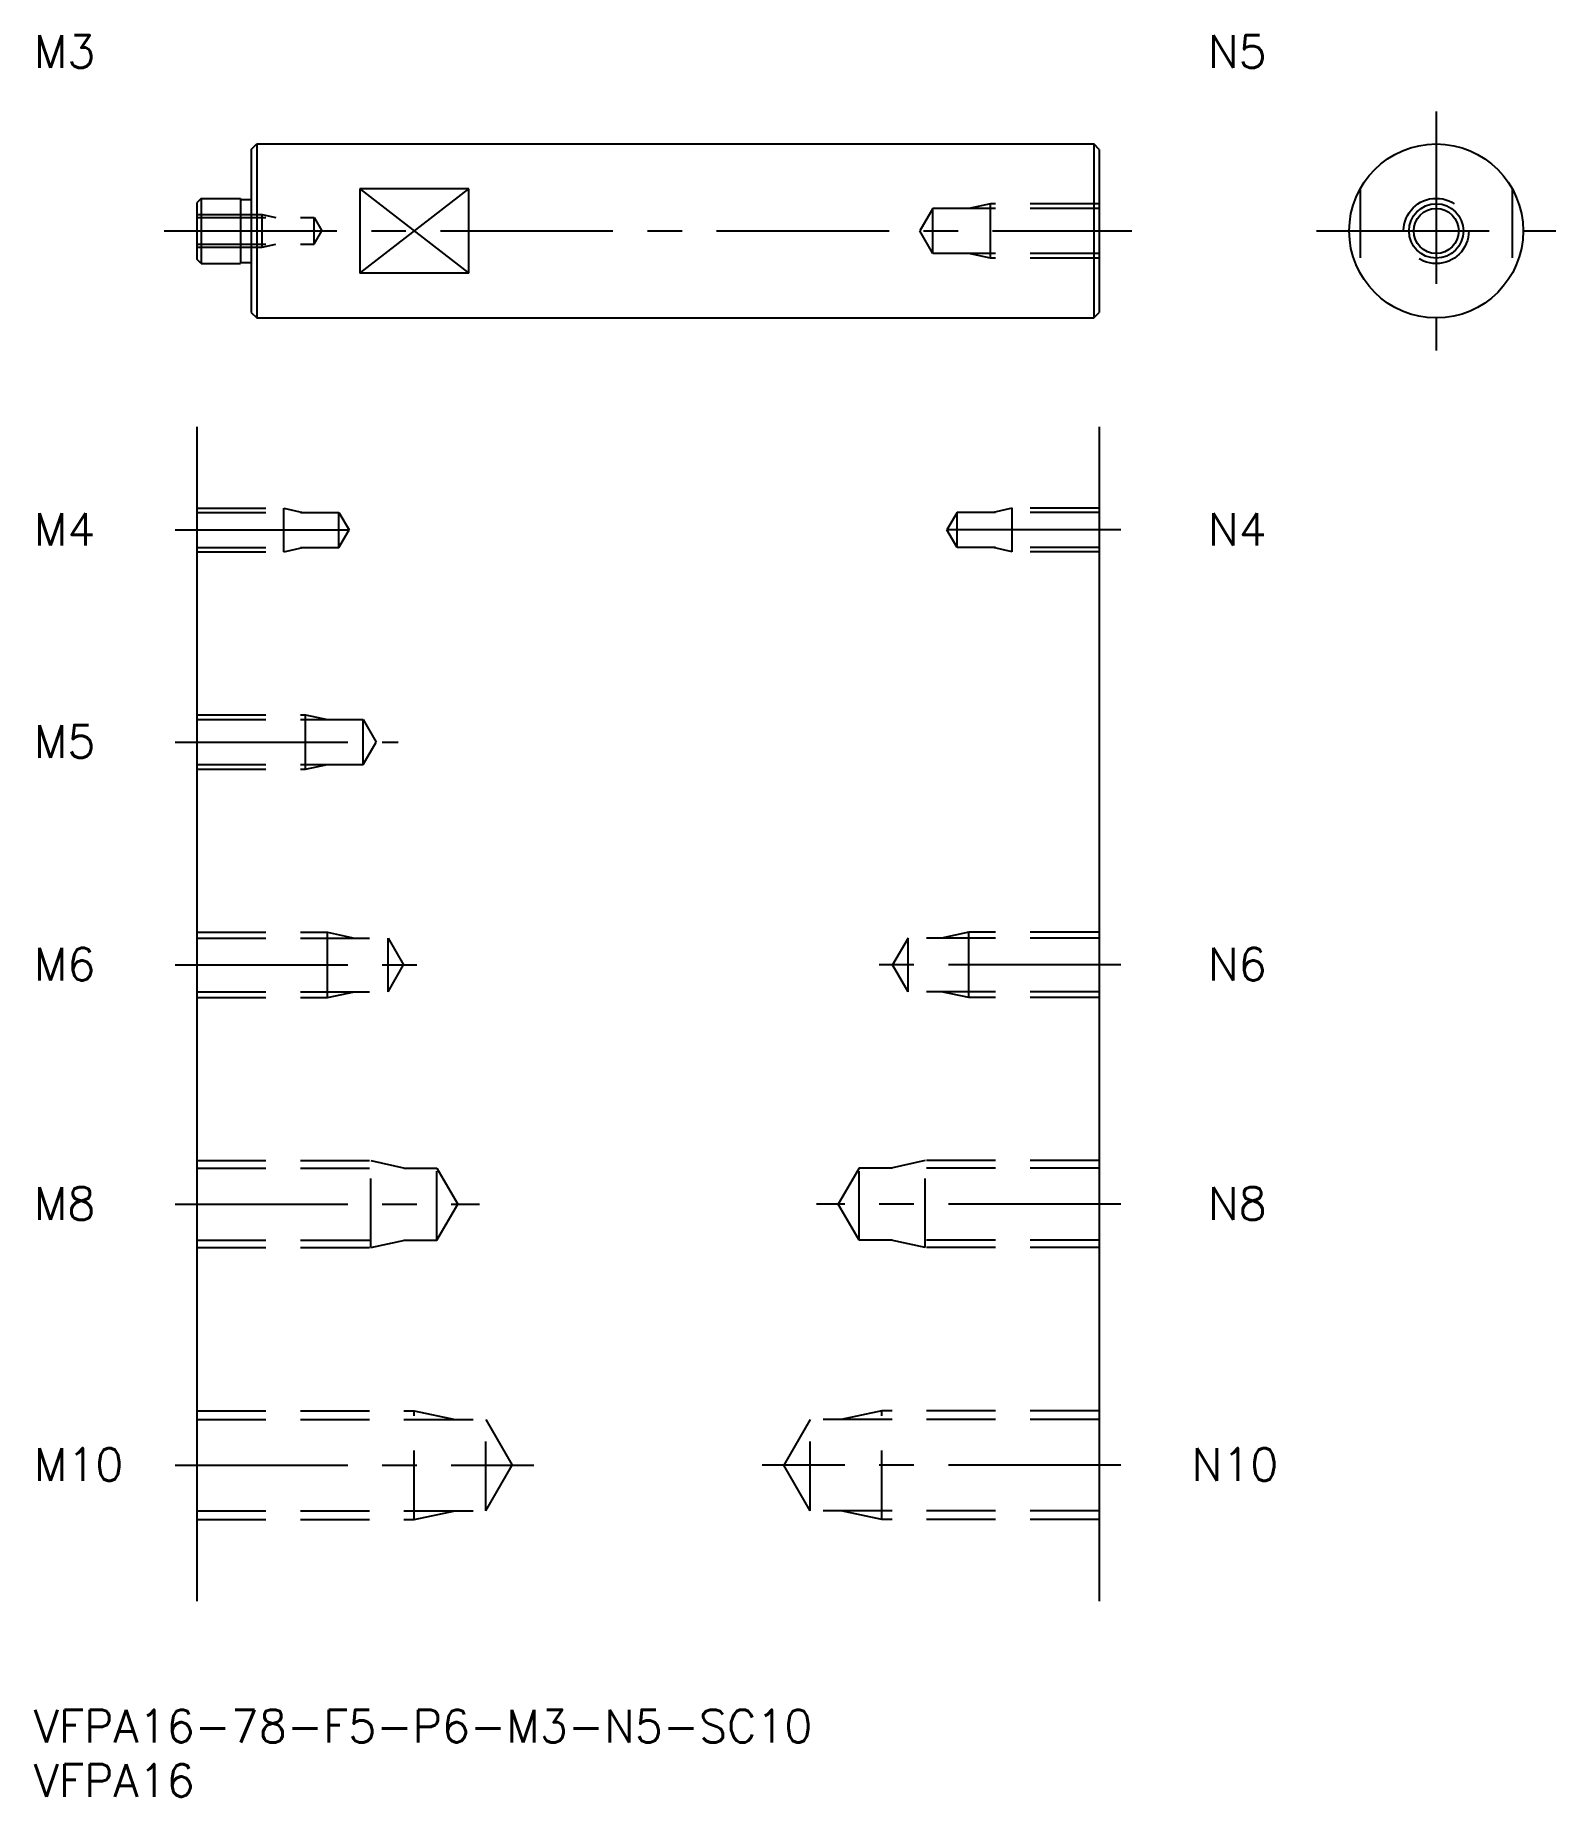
# Model space of a CAD drawing. Extents: x 0 to 140, y -8 to 154.
import ezdxf

# ---------------------------------------------------------------- set-up
doc = ezdxf.new("R2010")
doc.units = 0
doc.header["$LTSCALE"] = 0.5
doc.linetypes.add('CENTER', pattern=[50.8, 31.75, -6.35, 6.35, -6.35])
doc.linetypes.add('DASHED', pattern=[19.05, 12.7, -6.35])
for name, color, linetype in [('MSM_CENTER', 1, 'CENTER'), ('MSM_CONTINUOUS', 7, 'CONTINUOUS'), ('MSM_DASHED', 4, 'DASHED'), ('MSM_NARROW', 5, 'CONTINUOUS'), ('MSM_PART_NUMBER', 7, 'CONTINUOUS')]:
    doc.layers.add(name, color=color, linetype=linetype)
doc.styles.get("Standard").update_dxf_attribs({"font": 'txt.shx', "height": 3, "bigfont": 'bigfont.shx'})

# ---------------------------------------------------------------- blocks, each defined once
blk = doc.blocks.new('*U4')
at = {"layer": 'MSM_PART_NUMBER'}
blk.add_text('VFPA16-78-F5-P6-M3-N5-SC10', height=3, dxfattribs=at).set_placement((0, -3))
blk = doc.blocks.new('*U5')
at = {"layer": 'MSM_PART_NUMBER'}
blk.add_text('VFPA16', height=3, dxfattribs=at).set_placement((0, -8))
blk = doc.blocks.new('*U6')
at = {"layer": 'MSM_PART_NUMBER'}
blk.add_text('M10', height=3, dxfattribs=at).set_placement((0, 21.06))
blk = doc.blocks.new('*U7')
at = {"layer": 'MSM_PART_NUMBER'}
blk.add_text('M8', height=3, dxfattribs=at).set_placement((0, 45.06))
blk = doc.blocks.new('*U8')
at = {"layer": 'MSM_PART_NUMBER'}
blk.add_text('M6', height=3, dxfattribs=at).set_placement((0, 67.06))
blk = doc.blocks.new('*U9')
at = {"layer": 'MSM_PART_NUMBER'}
blk.add_text('M5', height=3, dxfattribs=at).set_placement((0, 87.56))
blk = doc.blocks.new('*U10')
at = {"layer": 'MSM_PART_NUMBER'}
blk.add_text('M4', height=3, dxfattribs=at).set_placement((0, 107.06))
blk = doc.blocks.new('*U11')
at = {"layer": 'MSM_PART_NUMBER'}
blk.add_text('M3', height=3, dxfattribs=at).set_placement((0, 151))
blk = doc.blocks.new('*U12')
at = {"layer": 'MSM_PART_NUMBER'}
blk.add_text('N10', height=3, rotation=360, dxfattribs=at).set_placement((106.5, 21.06))
blk = doc.blocks.new('*U13')
at = {"layer": 'MSM_PART_NUMBER'}
blk.add_text('N8', height=3, rotation=360, dxfattribs=at).set_placement((108, 45.06))
blk = doc.blocks.new('*U14')
at = {"layer": 'MSM_PART_NUMBER'}
blk.add_text('N6', height=3, rotation=360, dxfattribs=at).set_placement((108, 67.06))
blk = doc.blocks.new('*U15')
at = {"layer": 'MSM_PART_NUMBER'}
blk.add_text('N4', height=3, rotation=360, dxfattribs=at).set_placement((108, 107.06))
blk = doc.blocks.new('*U16')
at = {"layer": 'MSM_PART_NUMBER'}
blk.add_text('N5', height=3, rotation=360, dxfattribs=at).set_placement((108, 151))

msp = doc.modelspace()

# ---------------------------------------------------------------- linework, layer by layer
at = {"layer": 'MSM_CENTER'}
for p, q in [((129, 147), (129, 125)), ((12, 136), (101, 136)), ((118, 136), (140, 136)), ((13, 108.5), (31, 108.5)), ((100, 108.5), (82, 108.5)), ((13, 89), (33.5, 89)), ((13, 68.5), (36, 68.5)), ((100, 68.5), (77, 68.5)), ((13, 46.5), (41, 46.5)), ((100, 46.5), (72, 46.5)), ((13, 22.5), (46, 22.5)), ((100, 22.5), (67, 22.5))]:
    msp.add_line(p, q, dxfattribs=at)
at = {"layer": 'MSM_CONTINUOUS'}
for p, q in [((20, 143.5), (20.5, 144)), ((20, 143.5), (20, 128.5)), ((20.5, 144), (97.5, 144)), ((20.5, 144), (20.5, 128)), ((97.5, 144), (97.5, 128)), ((98, 143.5), (97.5, 144)), ((98, 143.5), (98, 128.5)), ((40, 139.87), (30, 139.87)), ((30, 139.87), (30, 132.13)), ((40, 132.13), (40, 139.87)), ((15.4, 139), (15, 138.6)), ((15, 138.6), (15, 133.4)), ((15.4, 139), (19, 139)), ((15.4, 139), (15.4, 133)), ((19, 139), (19, 133)), ((19, 138.9), (20, 138.9)), ((15.4, 133), (15, 133.4)), ((15.4, 133), (19, 133)), ((19, 133.1), (20, 133.1)), ((40, 132.13), (30, 132.13)), ((20, 128.5), (20.5, 128)), ((20.5, 128), (97.5, 128)), ((97.5, 128), (98, 128.5)), ((15, 118), (15, 10)), ((98, 118), (98, 10))]:
    msp.add_line(p, q, dxfattribs=at)
for radius in [8, 2.07]:
    msp.add_circle((129, 136), radius, dxfattribs=at)
at = {"layer": 'MSM_DASHED'}
for p, q in [((122, 139.87), (122, 132.13)), ((136, 139.87), (136, 132.13)), ((82.69, 138.07), (81.5, 136)), ((98, 138.07), (82.69, 138.07)), ((82.69, 133.93), (82.69, 138.07)), ((88, 138.5), (86, 138.07)), ((98, 138.5), (88, 138.5)), ((88, 133.5), (88, 138.5)), ((15, 137.5), (21, 137.5)), ((15, 137.23), (25.79, 137.23)), ((21, 137.5), (22.25, 137.23)), ((21, 134.5), (21, 137.5)), ((25.79, 134.77), (25.79, 137.23)), ((25.79, 137.23), (26.5, 136)), ((15, 134.77), (25.79, 134.77)), ((15, 134.5), (21, 134.5)), ((21, 134.5), (22.25, 134.77)), ((25.79, 134.77), (26.5, 136)), ((82.69, 133.93), (81.5, 136)), ((98, 133.93), (82.69, 133.93)), ((88, 133.5), (86, 133.93)), ((98, 133.5), (88, 133.5)), ((15, 110.5), (23, 110.5)), ((23, 106.5), (23, 110.5)), ((23, 110.5), (24.75, 110.12)), ((90, 110.5), (88.25, 110.12)), ((98, 110.5), (90, 110.5)), ((90, 106.5), (90, 110.5)), ((15, 110.12), (28.06, 110.12)), ((28.06, 106.88), (28.06, 110.12)), ((28.06, 110.12), (29, 108.5)), ((84.94, 110.12), (84, 108.5)), ((98, 110.12), (84.94, 110.12)), ((84.94, 106.88), (84.94, 110.12)), ((28.06, 106.88), (29, 108.5)), ((84.94, 106.88), (84, 108.5)), ((15, 106.88), (28.06, 106.88)), ((15, 106.5), (23, 106.5)), ((23, 106.5), (24.75, 106.88)), ((98, 106.88), (84.94, 106.88)), ((90, 106.5), (88.25, 106.88)), ((98, 106.5), (90, 106.5)), ((15, 91.5), (25, 91.5)), ((15, 91.07), (30.31, 91.07)), ((25, 86.5), (25, 91.5)), ((25, 91.5), (27, 91.07)), ((30.31, 86.93), (30.31, 91.07)), ((30.31, 91.07), (31.5, 89)), ((30.31, 86.93), (31.5, 89)), ((15, 86.93), (30.31, 86.93)), ((15, 86.5), (25, 86.5)), ((25, 86.5), (27, 86.93)), ((15, 71.5), (27, 71.5)), ((27, 65.5), (27, 71.5)), ((27, 71.5), (29.5, 70.96)), ((86, 71.5), (83.5, 70.96)), ((98, 71.5), (86, 71.5)), ((86, 65.5), (86, 71.5)), ((15, 70.96), (32.58, 70.96)), ((32.58, 66.04), (32.58, 70.96)), ((32.58, 70.96), (34, 68.5)), ((80.42, 70.96), (79, 68.5)), ((98, 70.96), (80.42, 70.96)), ((80.42, 66.04), (80.42, 70.96)), ((32.58, 66.04), (34, 68.5)), ((80.42, 66.04), (79, 68.5)), ((15, 66.04), (32.58, 66.04)), ((15, 65.5), (27, 65.5)), ((27, 65.5), (29.5, 66.04)), ((98, 66.04), (80.42, 66.04)), ((86, 65.5), (83.5, 66.04)), ((98, 65.5), (86, 65.5)), ((15, 50.5), (31, 50.5)), ((31, 42.5), (31, 50.5)), ((31, 50.5), (34.12, 49.82)), ((82, 50.5), (78.87, 49.82)), ((82, 42.5), (82, 50.5)), ((98, 50.5), (82, 50.5)), ((15, 49.82), (37.08, 49.82)), ((37.08, 43.18), (37.08, 49.82)), ((37.08, 49.82), (39, 46.5)), ((75.92, 49.82), (74, 46.5)), ((75.92, 43.18), (75.92, 49.82)), ((98, 49.82), (75.92, 49.82)), ((37.08, 43.18), (39, 46.5)), ((75.92, 43.18), (74, 46.5)), ((15, 43.18), (37.08, 43.18)), ((15, 42.5), (31, 42.5)), ((31, 42.5), (34.12, 43.18)), ((98, 43.18), (75.92, 43.18)), ((82, 42.5), (78.87, 43.18)), ((98, 42.5), (82, 42.5)), ((15, 27.5), (35, 27.5)), ((15, 26.69), (41.58, 26.69)), ((35, 17.5), (35, 27.5)), ((35, 27.5), (38.75, 26.69)), ((41.58, 18.31), (41.58, 26.69)), ((41.58, 26.69), (44, 22.5)), ((71.42, 26.69), (69, 22.5)), ((71.42, 18.31), (71.42, 26.69)), ((98, 26.69), (71.42, 26.69)), ((78, 27.5), (74.25, 26.69)), ((78, 17.5), (78, 27.5)), ((98, 27.5), (78, 27.5)), ((41.58, 18.31), (44, 22.5)), ((71.42, 18.31), (69, 22.5)), ((15, 18.31), (41.58, 18.31)), ((35, 17.5), (38.75, 18.31)), ((98, 18.31), (71.42, 18.31)), ((78, 17.5), (74.25, 18.31)), ((15, 17.5), (35, 17.5)), ((98, 17.5), (78, 17.5))]:
    msp.add_line(p, q, dxfattribs=at)
msp.add_circle((129, 136), 3, dxfattribs=at)
at = {"layer": 'MSM_NARROW'}
for p, q in [((30, 139.87), (40, 132.13)), ((30, 132.13), (40, 139.87))]:
    msp.add_line(p, q, dxfattribs=at)
msp.add_circle((129, 136), 2.5, dxfattribs=at)

# ---------------------------------------------------------------- block references
at = {"layer": 'MSM_CONTINUOUS'}
for name in ['*U11', '*U16', '*U10', '*U15', '*U9', '*U8', '*U14', '*U7', '*U13', '*U6', '*U12', '*U4', '*U5']:
    msp.add_blockref(name, (0, 0), dxfattribs=at)

doc.saveas('drawing.dxf')
